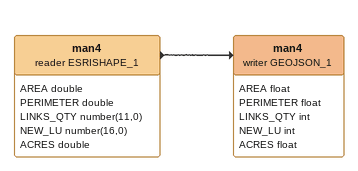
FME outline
man4 (reader ESRISHAPE_1)
    attributes: AREA double, PERIMETER double, LINKS_QTY number(11,0), NEW_LU number(16,0), ACRES double
    -> man4 (writer GEOJSON_1)
man4 (writer GEOJSON_1)
    attributes: AREA float, PERIMETER float, LINKS_QTY int, NEW_LU int, ACRES float
